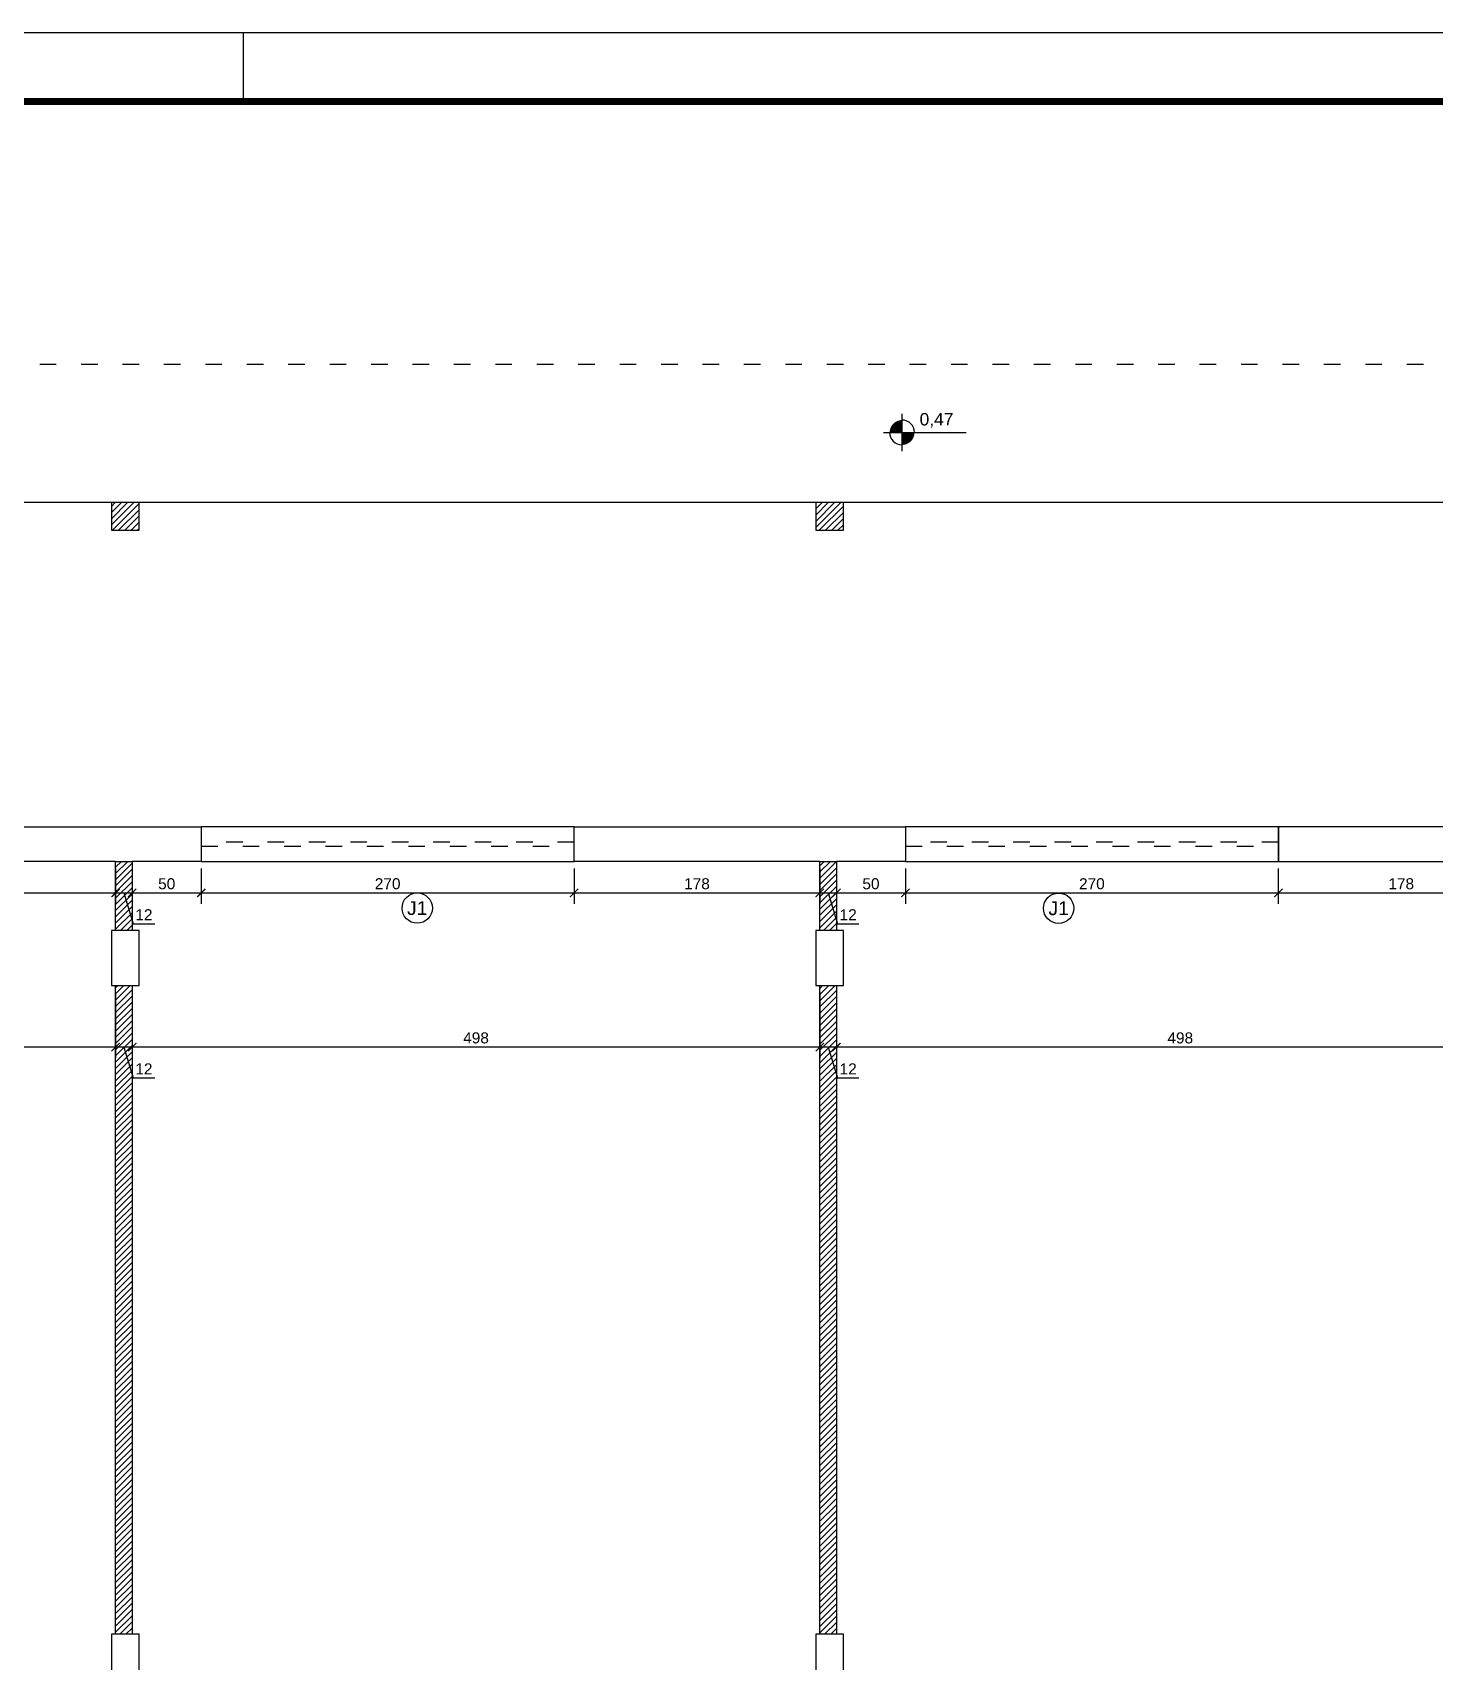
# Model space of a CAD drawing. Header units: millimetres. Extents: x 175 to 8625, y 306 to 3276.
# Drawn here: x 1997 to 3013, y 2096 to 3276 of the extents above; entities that cross this region are included whole.
import ezdxf
from ezdxf.enums import TextEntityAlignment as Align

# ---------------------------------------------------------------- set-up
doc = ezdxf.new("R2010")
doc.units = ezdxf.units.MM
doc.linetypes.add('ACAD_ISO03W100', pattern=[30, 12, -18])
for name, color, linetype in [('construir', 10, 'Continuous'), ('CONSTRUIR - CARTONADO', 161, 'Continuous'), ('COTA', 8, 'Continuous'), ('Esquadrias', 4, 'Continuous'), ('Estrutura', 49, 'Continuous'), ('LEGENDA', 7, 'Continuous'), ('PAREDE', 5, 'Continuous'), ('PISO', 3, 'Continuous'), ('Projeções', 6, 'ACAD_ISO03W100'), ('Texto', 7, 'Continuous')]:
    doc.layers.add(name, color=color, linetype=linetype)
doc.styles.add('ARIAL', font='Arial.ttf')
doc.dimstyles.new('COTA 50', dxfattribs={"dimscale": 0.5, "dimtxt": 16, "dimasz": 12, "dimexe": 16, "dimexo": 10, "dimgap": 5, "dimtad": 1, "dimrnd": 0.5, "dimtxsty": 'ARIAL', "dimblk": 'ARCHTICK', "dimcen": 2.5, "dimdle": 16, "dimclrd": 8, "dimclre": 8, "dimclrt": 7, "dimadec": 0, "dimazin": 0, "dimtfac": 1, "dimtmove": 1, "dimatfit": 3, "dimfxl": 1, "dimarcsym": 0})
pattern_1 = [(45, (-3820.442, -9443.8905), (-2.245064, 2.245064), [])]

# ---------------------------------------------------------------- blocks, each defined once
blk = doc.blocks.new('_ArchTick')
at = {"layer": 'Texto', "color": 0, "const_width": 0.15}
blk.add_lwpolyline([(-0.5, -0.5), (0.5, 0.5)], dxfattribs=at)
blk = doc.blocks.new('*D41')
at = {"layer": 'COTA', "color": 8, "lineweight": -2, "transparency": 16777216}
for p, q in [((2579.6, 2580.6), (2579.6, 2533.1)), ((3077.6, 2580.6), (3077.6, 2533.1)), ((3085.6, 2541.1), (2571.6, 2541.1))]:
    blk.add_line(p, q, dxfattribs=at)
at = {"layer": 'Defpoints', "color": 0, "lineweight": -3, "transparency": 16777216}
for p in [(2579.6, 2585.6), (3077.6, 2585.6), (2579.6, 2541.1)]:
    blk.add_point(p, dxfattribs=at)
at = {"layer": 'COTA', "color": 8, "lineweight": -2, "transparency": 16777216, "xscale": 6, "yscale": 6, "zscale": 6, "rotation": 180}
blk.add_blockref('_ArchTick', (2579.6, 2541.1), dxfattribs=at)
at = {"layer": 'COTA', "color": 8, "lineweight": -2, "transparency": 16777216, "xscale": 6, "yscale": 6, "zscale": 6}
blk.add_blockref('_ArchTick', (3077.6, 2541.1), dxfattribs=at)
at = {"layer": 'COTA', "color": 7, "lineweight": -2, "transparency": 16777216, "insert": (2828.6, 2547.7), "char_height": 8, "attachment_point": 5, "style": 'ARIAL'}
blk.add_mtext('498', dxfattribs=at)
blk = doc.blocks.new('*D42')
at = {"layer": 'COTA', "color": 8, "lineweight": -2, "transparency": 16777216}
for p, q in [((2567.6, 2580.6), (2567.6, 2533.1)), ((2579.6, 2580.6), (2579.6, 2533.1)), ((2587.6, 2541.1), (2559.6, 2541.1)), ((2573.6, 2541.1), (2580.3, 2518.8)), ((2580.3, 2518.8), (2595.9, 2518.8))]:
    blk.add_line(p, q, dxfattribs=at)
at = {"layer": 'Defpoints', "color": 0, "lineweight": -3, "transparency": 16777216}
for p in [(2567.6, 2585.6), (2579.6, 2585.6), (2567.6, 2541.1)]:
    blk.add_point(p, dxfattribs=at)
at = {"layer": 'COTA', "color": 8, "lineweight": -2, "transparency": 16777216, "xscale": 6, "yscale": 6, "zscale": 6, "rotation": 180}
blk.add_blockref('_ArchTick', (2567.6, 2541.1), dxfattribs=at)
at = {"layer": 'COTA', "color": 8, "lineweight": -2, "transparency": 16777216, "xscale": 6, "yscale": 6, "zscale": 6}
blk.add_blockref('_ArchTick', (2579.6, 2541.1), dxfattribs=at)
at = {"layer": 'COTA', "color": 7, "lineweight": -2, "transparency": 16777216, "insert": (2588.1, 2525.3), "char_height": 8, "attachment_point": 5, "style": 'ARIAL'}
blk.add_mtext('12', dxfattribs=at)
blk = doc.blocks.new('*D43')
at = {"layer": 'COTA', "color": 8, "lineweight": -2, "transparency": 16777216}
for p, q in [((2069.6, 2580.6), (2069.6, 2533.1)), ((2567.6, 2580.6), (2567.6, 2533.1)), ((2575.6, 2541.1), (2061.6, 2541.1))]:
    blk.add_line(p, q, dxfattribs=at)
at = {"layer": 'Defpoints', "color": 0, "lineweight": -3, "transparency": 16777216}
for p in [(2069.6, 2585.6), (2567.6, 2585.6), (2069.6, 2541.1)]:
    blk.add_point(p, dxfattribs=at)
at = {"layer": 'COTA', "color": 8, "lineweight": -2, "transparency": 16777216, "xscale": 6, "yscale": 6, "zscale": 6, "rotation": 180}
blk.add_blockref('_ArchTick', (2069.6, 2541.1), dxfattribs=at)
at = {"layer": 'COTA', "color": 8, "lineweight": -2, "transparency": 16777216, "xscale": 6, "yscale": 6, "zscale": 6}
blk.add_blockref('_ArchTick', (2567.6, 2541.1), dxfattribs=at)
at = {"layer": 'COTA', "color": 7, "lineweight": -2, "transparency": 16777216, "insert": (2318.6, 2547.7), "char_height": 8, "attachment_point": 5, "style": 'ARIAL'}
blk.add_mtext('498', dxfattribs=at)
blk = doc.blocks.new('*D44')
at = {"layer": 'COTA', "color": 8, "lineweight": -2, "transparency": 16777216}
for p, q in [((2057.6, 2580.6), (2057.6, 2533.1)), ((2069.6, 2580.6), (2069.6, 2533.1)), ((2077.6, 2541.1), (2049.6, 2541.1)), ((2063.6, 2541.1), (2070.3, 2518.8)), ((2070.3, 2518.8), (2085.9, 2518.8))]:
    blk.add_line(p, q, dxfattribs=at)
at = {"layer": 'Defpoints', "color": 0, "lineweight": -3, "transparency": 16777216}
for p in [(2057.6, 2585.6), (2069.6, 2585.6), (2057.6, 2541.1)]:
    blk.add_point(p, dxfattribs=at)
at = {"layer": 'COTA', "color": 8, "lineweight": -2, "transparency": 16777216, "xscale": 6, "yscale": 6, "zscale": 6, "rotation": 180}
blk.add_blockref('_ArchTick', (2057.6, 2541.1), dxfattribs=at)
at = {"layer": 'COTA', "color": 8, "lineweight": -2, "transparency": 16777216, "xscale": 6, "yscale": 6, "zscale": 6}
blk.add_blockref('_ArchTick', (2069.6, 2541.1), dxfattribs=at)
at = {"layer": 'COTA', "color": 7, "lineweight": -2, "transparency": 16777216, "insert": (2078.1, 2525.3), "char_height": 8, "attachment_point": 5, "style": 'ARIAL'}
blk.add_mtext('12', dxfattribs=at)
blk = doc.blocks.new('*D45')
at = {"layer": 'COTA', "color": 8, "lineweight": -2, "transparency": 16777216}
for p, q in [((1559.6, 2580.6), (1559.6, 2533.1)), ((2057.6, 2580.6), (2057.6, 2533.1)), ((2065.6, 2541.1), (1551.6, 2541.1))]:
    blk.add_line(p, q, dxfattribs=at)
at = {"layer": 'Defpoints', "color": 0, "lineweight": -3, "transparency": 16777216}
for p in [(1559.6, 2585.6), (2057.6, 2585.6), (1559.6, 2541.1)]:
    blk.add_point(p, dxfattribs=at)
at = {"layer": 'COTA', "color": 8, "lineweight": -2, "transparency": 16777216, "xscale": 6, "yscale": 6, "zscale": 6, "rotation": 180}
blk.add_blockref('_ArchTick', (1559.6, 2541.1), dxfattribs=at)
at = {"layer": 'COTA', "color": 8, "lineweight": -2, "transparency": 16777216, "xscale": 6, "yscale": 6, "zscale": 6}
blk.add_blockref('_ArchTick', (2057.6, 2541.1), dxfattribs=at)
at = {"layer": 'COTA', "color": 7, "lineweight": -2, "transparency": 16777216, "insert": (1808.6, 2547.7), "char_height": 8, "attachment_point": 5, "style": 'ARIAL'}
blk.add_mtext('498', dxfattribs=at)
blk = doc.blocks.new('IND.ESQ.')
at = {"layer": 'Texto'}
blk.add_circle((0, 0), 5.5, dxfattribs=at)
at = {"layer": 'Texto', "style": 'ARIAL'}
blk.add_attdef('PP', text='', height=5, dxfattribs=at).set_placement((0, 0), align=Align.MIDDLE_CENTER)
blk = doc.blocks.new('A1 sem aba')
at = {"layer": 'LEGENDA'}
blk.add_line((-129.5, 58.4), (-129.5, 59.4), dxfattribs=at)
blk.add_lwpolyline([(-169, 59.4), (0, 59.4), (0, 0), (-169, 0), (-169, 59.4)], close=True, dxfattribs=at)
at = {"layer": 'LEGENDA', "const_width": 0.1}
blk.add_lwpolyline([(-1, 58.4), (-1, 1), (-166.5, 1), (-166.5, 58.4)], close=True, dxfattribs=at)
blk = doc.blocks.new('*D87')
at = {"layer": 'COTA', "color": 8, "lineweight": -2, "transparency": 16777216}
for p, q in [((1879.6, 2670.6), (1879.6, 2644.8)), ((2057.6, 2670.6), (2057.6, 2644.8)), ((1871.6, 2652.8), (2065.6, 2652.8))]:
    blk.add_line(p, q, dxfattribs=at)
at = {"layer": 'Defpoints', "color": 0, "lineweight": -3, "transparency": 16777216}
for p in [(1879.6, 2675.6), (2057.6, 2675.6), (2057.6, 2652.8)]:
    blk.add_point(p, dxfattribs=at)
at = {"layer": 'COTA', "color": 8, "lineweight": -2, "transparency": 16777216, "xscale": 6, "yscale": 6, "zscale": 6, "rotation": 180}
blk.add_blockref('_ArchTick', (1879.6, 2652.8), dxfattribs=at)
at = {"layer": 'COTA', "color": 8, "lineweight": -2, "transparency": 16777216, "xscale": 6, "yscale": 6, "zscale": 6}
blk.add_blockref('_ArchTick', (2057.6, 2652.8), dxfattribs=at)
at = {"layer": 'COTA', "color": 7, "lineweight": -2, "transparency": 16777216, "insert": (1968.6, 2659.4), "char_height": 8, "attachment_point": 5, "style": 'ARIAL'}
blk.add_mtext('178', dxfattribs=at)
blk = doc.blocks.new('*D88')
at = {"layer": 'COTA', "color": 8, "lineweight": -2, "transparency": 16777216}
for p, q in [((2057.6, 2670.6), (2057.6, 2644.8)), ((2069.6, 2670.6), (2069.6, 2644.8)), ((2049.6, 2652.8), (2077.6, 2652.8)), ((2063.6, 2652.8), (2070.3, 2630.5)), ((2070.3, 2630.5), (2085.9, 2630.5))]:
    blk.add_line(p, q, dxfattribs=at)
at = {"layer": 'Defpoints', "color": 0, "lineweight": -3, "transparency": 16777216}
for p in [(2057.6, 2675.6), (2069.6, 2675.6), (2069.6, 2652.8)]:
    blk.add_point(p, dxfattribs=at)
at = {"layer": 'COTA', "color": 8, "lineweight": -2, "transparency": 16777216, "xscale": 6, "yscale": 6, "zscale": 6, "rotation": 180}
blk.add_blockref('_ArchTick', (2057.6, 2652.8), dxfattribs=at)
at = {"layer": 'COTA', "color": 8, "lineweight": -2, "transparency": 16777216, "xscale": 6, "yscale": 6, "zscale": 6}
blk.add_blockref('_ArchTick', (2069.6, 2652.8), dxfattribs=at)
at = {"layer": 'COTA', "color": 7, "lineweight": -2, "transparency": 16777216, "insert": (2078.1, 2637), "char_height": 8, "attachment_point": 5, "style": 'ARIAL'}
blk.add_mtext('12', dxfattribs=at)
blk = doc.blocks.new('*D89')
at = {"layer": 'COTA', "color": 8, "lineweight": -2, "transparency": 16777216}
for p, q in [((2069.6, 2670.6), (2069.6, 2644.8)), ((2119.6, 2670.6), (2119.6, 2644.8)), ((2061.6, 2652.8), (2127.6, 2652.8))]:
    blk.add_line(p, q, dxfattribs=at)
at = {"layer": 'Defpoints', "color": 0, "lineweight": -3, "transparency": 16777216}
for p in [(2069.6, 2675.6), (2119.6, 2675.6), (2119.6, 2652.8)]:
    blk.add_point(p, dxfattribs=at)
at = {"layer": 'COTA', "color": 8, "lineweight": -2, "transparency": 16777216, "xscale": 6, "yscale": 6, "zscale": 6, "rotation": 180}
blk.add_blockref('_ArchTick', (2069.6, 2652.8), dxfattribs=at)
at = {"layer": 'COTA', "color": 8, "lineweight": -2, "transparency": 16777216, "xscale": 6, "yscale": 6, "zscale": 6}
blk.add_blockref('_ArchTick', (2119.6, 2652.8), dxfattribs=at)
at = {"layer": 'COTA', "color": 7, "lineweight": -2, "transparency": 16777216, "insert": (2094.6, 2659.4), "char_height": 8, "attachment_point": 5, "style": 'ARIAL'}
blk.add_mtext('50', dxfattribs=at)
blk = doc.blocks.new('*D90')
at = {"layer": 'COTA', "color": 8, "lineweight": -2, "transparency": 16777216}
for p, q in [((2119.6, 2670.6), (2119.6, 2644.8)), ((2389.6, 2670.6), (2389.6, 2644.8)), ((2111.6, 2652.8), (2397.6, 2652.8))]:
    blk.add_line(p, q, dxfattribs=at)
at = {"layer": 'Defpoints', "color": 0, "lineweight": -3, "transparency": 16777216}
for p in [(2119.6, 2675.6), (2389.6, 2675.6), (2389.6, 2652.8)]:
    blk.add_point(p, dxfattribs=at)
at = {"layer": 'COTA', "color": 8, "lineweight": -2, "transparency": 16777216, "xscale": 6, "yscale": 6, "zscale": 6, "rotation": 180}
blk.add_blockref('_ArchTick', (2119.6, 2652.8), dxfattribs=at)
at = {"layer": 'COTA', "color": 8, "lineweight": -2, "transparency": 16777216, "xscale": 6, "yscale": 6, "zscale": 6}
blk.add_blockref('_ArchTick', (2389.6, 2652.8), dxfattribs=at)
at = {"layer": 'COTA', "color": 7, "lineweight": -2, "transparency": 16777216, "insert": (2254.6, 2659.4), "char_height": 8, "attachment_point": 5, "style": 'ARIAL'}
blk.add_mtext('270', dxfattribs=at)
blk = doc.blocks.new('*D91')
at = {"layer": 'COTA', "color": 8, "lineweight": -2, "transparency": 16777216}
for p, q in [((2389.6, 2670.6), (2389.6, 2644.8)), ((2567.6, 2670.6), (2567.6, 2644.8)), ((2381.6, 2652.8), (2575.6, 2652.8))]:
    blk.add_line(p, q, dxfattribs=at)
at = {"layer": 'Defpoints', "color": 0, "lineweight": -3, "transparency": 16777216}
for p in [(2389.6, 2675.6), (2567.6, 2675.6), (2567.6, 2652.8)]:
    blk.add_point(p, dxfattribs=at)
at = {"layer": 'COTA', "color": 8, "lineweight": -2, "transparency": 16777216, "xscale": 6, "yscale": 6, "zscale": 6, "rotation": 180}
blk.add_blockref('_ArchTick', (2389.6, 2652.8), dxfattribs=at)
at = {"layer": 'COTA', "color": 8, "lineweight": -2, "transparency": 16777216, "xscale": 6, "yscale": 6, "zscale": 6}
blk.add_blockref('_ArchTick', (2567.6, 2652.8), dxfattribs=at)
at = {"layer": 'COTA', "color": 7, "lineweight": -2, "transparency": 16777216, "insert": (2478.6, 2659.4), "char_height": 8, "attachment_point": 5, "style": 'ARIAL'}
blk.add_mtext('178', dxfattribs=at)
blk = doc.blocks.new('*D92')
at = {"layer": 'COTA', "color": 8, "lineweight": -2, "transparency": 16777216}
for p, q in [((2567.6, 2670.6), (2567.6, 2644.8)), ((2579.6, 2670.6), (2579.6, 2644.8)), ((2559.6, 2652.8), (2587.6, 2652.8)), ((2573.6, 2652.8), (2580.3, 2630.5)), ((2580.3, 2630.5), (2595.9, 2630.5))]:
    blk.add_line(p, q, dxfattribs=at)
at = {"layer": 'Defpoints', "color": 0, "lineweight": -3, "transparency": 16777216}
for p in [(2567.6, 2675.6), (2579.6, 2675.6), (2579.6, 2652.8)]:
    blk.add_point(p, dxfattribs=at)
at = {"layer": 'COTA', "color": 8, "lineweight": -2, "transparency": 16777216, "xscale": 6, "yscale": 6, "zscale": 6, "rotation": 180}
blk.add_blockref('_ArchTick', (2567.6, 2652.8), dxfattribs=at)
at = {"layer": 'COTA', "color": 8, "lineweight": -2, "transparency": 16777216, "xscale": 6, "yscale": 6, "zscale": 6}
blk.add_blockref('_ArchTick', (2579.6, 2652.8), dxfattribs=at)
at = {"layer": 'COTA', "color": 7, "lineweight": -2, "transparency": 16777216, "insert": (2588.1, 2637), "char_height": 8, "attachment_point": 5, "style": 'ARIAL'}
blk.add_mtext('12', dxfattribs=at)
blk = doc.blocks.new('*D93')
at = {"layer": 'COTA', "color": 8, "lineweight": -2, "transparency": 16777216}
for p, q in [((2579.6, 2670.6), (2579.6, 2644.8)), ((2629.6, 2670.6), (2629.6, 2644.8)), ((2571.6, 2652.8), (2637.6, 2652.8))]:
    blk.add_line(p, q, dxfattribs=at)
at = {"layer": 'Defpoints', "color": 0, "lineweight": -3, "transparency": 16777216}
for p in [(2579.6, 2675.6), (2629.6, 2675.6), (2629.6, 2652.8)]:
    blk.add_point(p, dxfattribs=at)
at = {"layer": 'COTA', "color": 8, "lineweight": -2, "transparency": 16777216, "xscale": 6, "yscale": 6, "zscale": 6, "rotation": 180}
blk.add_blockref('_ArchTick', (2579.6, 2652.8), dxfattribs=at)
at = {"layer": 'COTA', "color": 8, "lineweight": -2, "transparency": 16777216, "xscale": 6, "yscale": 6, "zscale": 6}
blk.add_blockref('_ArchTick', (2629.6, 2652.8), dxfattribs=at)
at = {"layer": 'COTA', "color": 7, "lineweight": -2, "transparency": 16777216, "insert": (2604.6, 2659.4), "char_height": 8, "attachment_point": 5, "style": 'ARIAL'}
blk.add_mtext('50', dxfattribs=at)
blk = doc.blocks.new('*D94')
at = {"layer": 'COTA', "color": 8, "lineweight": -2, "transparency": 16777216}
for p, q in [((2629.6, 2670.6), (2629.6, 2644.8)), ((2899.6, 2670.6), (2899.6, 2644.8)), ((2621.6, 2652.8), (2907.6, 2652.8))]:
    blk.add_line(p, q, dxfattribs=at)
at = {"layer": 'Defpoints', "color": 0, "lineweight": -3, "transparency": 16777216}
for p in [(2629.6, 2675.6), (2899.6, 2675.6), (2899.6, 2652.8)]:
    blk.add_point(p, dxfattribs=at)
at = {"layer": 'COTA', "color": 8, "lineweight": -2, "transparency": 16777216, "xscale": 6, "yscale": 6, "zscale": 6, "rotation": 180}
blk.add_blockref('_ArchTick', (2629.6, 2652.8), dxfattribs=at)
at = {"layer": 'COTA', "color": 8, "lineweight": -2, "transparency": 16777216, "xscale": 6, "yscale": 6, "zscale": 6}
blk.add_blockref('_ArchTick', (2899.6, 2652.8), dxfattribs=at)
at = {"layer": 'COTA', "color": 7, "lineweight": -2, "transparency": 16777216, "insert": (2764.6, 2659.4), "char_height": 8, "attachment_point": 5, "style": 'ARIAL'}
blk.add_mtext('270', dxfattribs=at)
blk = doc.blocks.new('*D95')
at = {"layer": 'COTA', "color": 8, "lineweight": -2, "transparency": 16777216}
for p, q in [((2899.6, 2670.6), (2899.6, 2644.8)), ((3077.6, 2670.6), (3077.6, 2644.8)), ((2891.6, 2652.8), (3085.6, 2652.8))]:
    blk.add_line(p, q, dxfattribs=at)
at = {"layer": 'Defpoints', "color": 0, "lineweight": -3, "transparency": 16777216}
for p in [(2899.6, 2675.6), (3077.6, 2675.6), (3077.6, 2652.8)]:
    blk.add_point(p, dxfattribs=at)
at = {"layer": 'COTA', "color": 8, "lineweight": -2, "transparency": 16777216, "xscale": 6, "yscale": 6, "zscale": 6, "rotation": 180}
blk.add_blockref('_ArchTick', (2899.6, 2652.8), dxfattribs=at)
at = {"layer": 'COTA', "color": 8, "lineweight": -2, "transparency": 16777216, "xscale": 6, "yscale": 6, "zscale": 6}
blk.add_blockref('_ArchTick', (3077.6, 2652.8), dxfattribs=at)
at = {"layer": 'COTA', "color": 7, "lineweight": -2, "transparency": 16777216, "insert": (2988.6, 2659.4), "char_height": 8, "attachment_point": 5, "style": 'ARIAL'}
blk.add_mtext('178', dxfattribs=at)
blk = doc.blocks.new('A$C1DFB60F3')
at = {"layer": 'Texto', "color": 0, "linetype": 'ByBlock'}
for p, q in [((0, -13.5), (0, 13.5)), ((-13.5, 0), (46.5, 0))]:
    blk.add_line(p, q, dxfattribs=at)
at = {"layer": 'Texto', "color": 0, "linetype": 'ByBlock', "const_width": 9}
for points in [[(-4.5, 0, -0.414214), (0, 4.5, -0.618034)], [(0, -4.5, 0.414214), (4.5, 0, 0.618034)]]:
    blk.add_lwpolyline(points, format="xyb", dxfattribs=at)
at = {"layer": 'Texto', "color": 0, "linetype": 'ByBlock'}
for start, end in [(0, 90), (180, 270)]:
    blk.add_arc((0, 0), 9, start, end, dxfattribs=at)
at = {"layer": 'Texto', "color": 0, "linetype": 'ByBlock', "style": 'ARIAL'}
blk.add_attdef('0,00', (12.7, 5.1), '', height=9, dxfattribs=at)

msp = doc.modelspace()

# ---------------------------------------------------------------- hatches: boundary and pattern name
at = {"layer": 'construir'}
h = msp.add_hatch(dxfattribs=at)
h.set_pattern_fill('ANSI31', color=256, style=0)
h.set_pattern_definition(pattern_1)
h.paths.add_polyline_path([(2054.634, 2915.603), (2074.634, 2915.603), (2074.634, 2935.603), (2054.634, 2935.603)])
h = msp.add_hatch(dxfattribs=at)
h.set_pattern_fill('ANSI31', color=256, style=0)
h.set_pattern_definition(pattern_1)
h.paths.add_polyline_path([(2564.633, 2915.603), (2584.633, 2915.603), (2584.633, 2935.603), (2564.633, 2935.603)])
at = {"layer": 'CONSTRUIR - CARTONADO'}
h = msp.add_hatch(dxfattribs=at)
h.set_pattern_fill('ANSI31', color=256, style=0)
h.set_pattern_definition([(45, (520.1333, -2175.3423), (-2.245064, 2.245064), [])])
h.paths.add_polyline_path([(2069.633, 2625.603), (2057.633, 2625.603), (2057.633, 2675.603), (2069.633, 2675.603)])
h = msp.add_hatch(dxfattribs=at)
h.set_pattern_fill('ANSI31', color=256, style=0)
h.set_pattern_definition([(45, (2569.6333, 2620.6033), (-2.24506, 2.24506), [])])
h.paths.add_polyline_path([(2579.633, 2675.603), (2567.633, 2675.603), (2567.633, 2625.603), (2579.633, 2625.603)])
h = msp.add_hatch(dxfattribs=at)
h.set_pattern_fill('ANSI31', color=256, style=0)
h.set_pattern_definition([(45, (522.1333, -2175.3423), (-2.245064, 2.245064), [])])
h.paths.add_polyline_path([(2069.633, 2115.603), (2057.633, 2115.603), (2057.633, 2585.603), (2069.633, 2585.603)])
h = msp.add_hatch(dxfattribs=at)
h.set_pattern_fill('ANSI31', color=256, style=0)
h.set_pattern_definition([(45, (2569.6333, 1925.6033), (-2.245064, 2.245064), [])])
h.paths.add_polyline_path([(2579.633, 2585.603), (2567.633, 2585.603), (2567.633, 2115.603), (2579.633, 2115.603)])

# ---------------------------------------------------------------- linework, layer by layer
for points in [[(2069.633, 2625.603), (2057.633, 2625.603), (2057.633, 2675.603), (2069.633, 2675.603)], [(2567.633, 2675.603), (2579.633, 2675.603), (2579.633, 2625.603), (2567.633, 2625.603)], [(2567.633, 2585.603), (2579.633, 2585.603), (2579.633, 2115.603), (2567.633, 2115.603)]]:
    msp.add_lwpolyline(points, close=True, dxfattribs=at)
at = {"layer": 'Esquadrias'}
for points in [[(2119.633, 2675.603), (2389.633, 2675.603), (2389.633, 2700.603), (2119.633, 2700.603)], [(2629.633, 2675.603), (2899.633, 2675.603), (2899.633, 2700.603), (2629.633, 2700.603)]]:
    msp.add_lwpolyline(points, close=True, dxfattribs=at)
at = {"layer": 'Esquadrias', "linetype": 'ACAD_ISO03W100'}
for points in [[(2119.633, 2686.603), (2389.633, 2686.603), (2389.633, 2689.603), (2119.633, 2689.603)], [(2629.633, 2686.603), (2899.633, 2686.603), (2899.633, 2689.603), (2629.633, 2689.603)]]:
    msp.add_lwpolyline(points, close=True, dxfattribs=at)
at = {"layer": 'Estrutura', "linetype": 'Continuous'}
for points in [[(2054.634, 2915.603), (2074.634, 2915.603), (2074.634, 2935.603), (2054.634, 2935.603), (2054.634, 2915.603)], [(2564.633, 2915.603), (2584.633, 2915.603), (2584.633, 2935.603), (2564.633, 2935.603), (2564.633, 2915.603)], [(2054.634, 2585.603), (2074.634, 2585.603), (2074.634, 2625.603), (2054.634, 2625.603), (2054.634, 2585.603)], [(2564.633, 2585.603), (2584.633, 2585.603), (2584.633, 2625.603), (2564.633, 2625.603), (2564.633, 2585.603)], [(2054.634, 2075.603), (2074.634, 2075.603), (2074.634, 2115.603), (2054.634, 2115.603), (2054.634, 2075.603)], [(2564.633, 2075.603), (2584.633, 2075.603), (2584.633, 2115.603), (2564.633, 2115.603), (2564.633, 2075.603)]]:
    msp.add_lwpolyline(points, dxfattribs=at)
at = {"layer": 'PAREDE', "linetype": 'Continuous'}
for points in [[(2057.633, 2675.603), (2057.133, 2675.603), (1879.633, 2675.603), (1879.633, 2700.603), (2119.633, 2700.603), (2119.633, 2675.603), (2069.633, 2675.603), (2069.633, 2625.603), (2057.633, 2625.603)], [(2899.633, 2700.603), (2899.633, 2675.603), (3077.133, 2675.603), (3077.633, 2675.603), (3077.633, 2625.603), (3089.633, 2625.603), (3089.633, 2675.603), (3139.633, 2675.603), (3139.633, 2700.603)], [(2069.633, 2115.603), (2057.633, 2115.603), (2057.633, 2585.603), (2069.633, 2585.603)]]:
    msp.add_lwpolyline(points, close=True, dxfattribs=at)
for points in [[(2567.633, 2625.603), (2567.633, 2675.603), (2389.633, 2675.603), (2389.633, 2700.603), (2629.633, 2700.603), (2629.633, 2675.603), (2579.633, 2675.603), (2579.633, 2625.603)], [(2567.633, 2585.603), (2579.633, 2585.603), (2579.633, 2115.603), (2567.633, 2115.603), (2567.633, 2585.603)]]:
    msp.add_lwpolyline(points, dxfattribs=at)
at = {"layer": 'PISO'}
msp.add_lwpolyline([(4794.633, 2935.603), (1662.133, 2935.603)], dxfattribs=at)
at = {"layer": 'Projeções'}
msp.add_line((6960.133, 2935.603), (902.133, 2935.603), dxfattribs=at)
msp.add_lwpolyline([(6960.133, 2690.603), (6960.133, 2935.603), (6960.133, 3035.603), (5619.633, 3035.603), (5619.633, 3215.603), (4234.633, 3215.603), (4234.633, 3035.603), (1712.133, 3035.603, 0), (1712.133, 3035.603), (1712.133, 3160.603, 0), (1712.133, 3160.603), (457.133, 3160.603), (457.133, 2700.603)], format="xyb", dxfattribs=at)

# ---------------------------------------------------------------- block references
at = {"layer": 'LEGENDA', "xscale": 49.99999999947613, "yscale": 49.99999999947613, "zscale": 49.99999999947613}
msp.add_blockref('A1 sem aba', (8625.17, 306.203), dxfattribs=at)
at = {"layer": 'LEGENDA'}
msp.add_blockref('A$C1DFB60F3', (2627.141, 2986.431), dxfattribs=at).add_auto_attribs({'0,00': '0,47'})
at = {"layer": 'LEGENDA', "xscale": 2, "yscale": 2, "zscale": 2}
for p in [(2276.016, 2641.823), (2740.491, 2641.692)]:
    msp.add_blockref('IND.ESQ.', p, dxfattribs=at).add_auto_attribs({'PP': 'J1'})

# ---------------------------------------------------------------- dimensions: what is measured, and where the dimension line sits
at = {"layer": 'COTA'}
for base, p1, p2, picture, middle in [((2057.633, 2652.783), (1879.633, 2675.603), (2057.633, 2675.603), '*D87', (1968.633, 2659.367)), ((2069.633, 2652.783), (2057.633, 2675.603), (2069.633, 2675.603), '*D88', (2072.818, 2637.017)), ((2119.633, 2652.783), (2069.633, 2675.603), (2119.633, 2675.603), '*D89', (2094.633, 2659.367)), ((2389.633, 2652.783), (2119.633, 2675.603), (2389.633, 2675.603), '*D90', (2254.633, 2659.367)), ((2567.633, 2652.783), (2389.633, 2675.603), (2567.633, 2675.603), '*D91', (2478.633, 2659.367)), ((2579.633, 2652.783), (2567.633, 2675.603), (2579.633, 2675.603), '*D92', (2582.818, 2637.017)), ((2629.633, 2652.783), (2579.633, 2675.603), (2629.633, 2675.603), '*D93', (2604.633, 2659.367)), ((2899.633, 2652.783), (2629.633, 2675.603), (2899.633, 2675.603), '*D94', (2764.633, 2659.367)), ((3077.633, 2652.783), (2899.633, 2675.603), (3077.633, 2675.603), '*D95', (2988.633, 2659.367)), ((1559.633, 2541.103), (2057.633, 2585.603), (1559.633, 2585.603), '*D45', (1808.633, 2547.688)), ((2057.633, 2541.103), (2069.633, 2585.603), (2057.633, 2585.603), '*D44', (2072.818, 2525.337)), ((2069.633, 2541.103), (2567.633, 2585.603), (2069.633, 2585.603), '*D43', (2318.633, 2547.688)), ((2567.633, 2541.103), (2579.633, 2585.603), (2567.633, 2585.603), '*D42', (2582.818, 2525.337)), ((2579.633, 2541.103), (3077.633, 2585.603), (2579.633, 2585.603), '*D41', (2828.633, 2547.688))]:
    dim = msp.add_linear_dim(base=base, p1=p1, p2=p2, dimstyle='COTA 50', dxfattribs=at)
    dim.commit()
    dim.dimension.update_dxf_attribs({"geometry": picture, "text_midpoint": middle})

doc.saveas('drawing.dxf')
